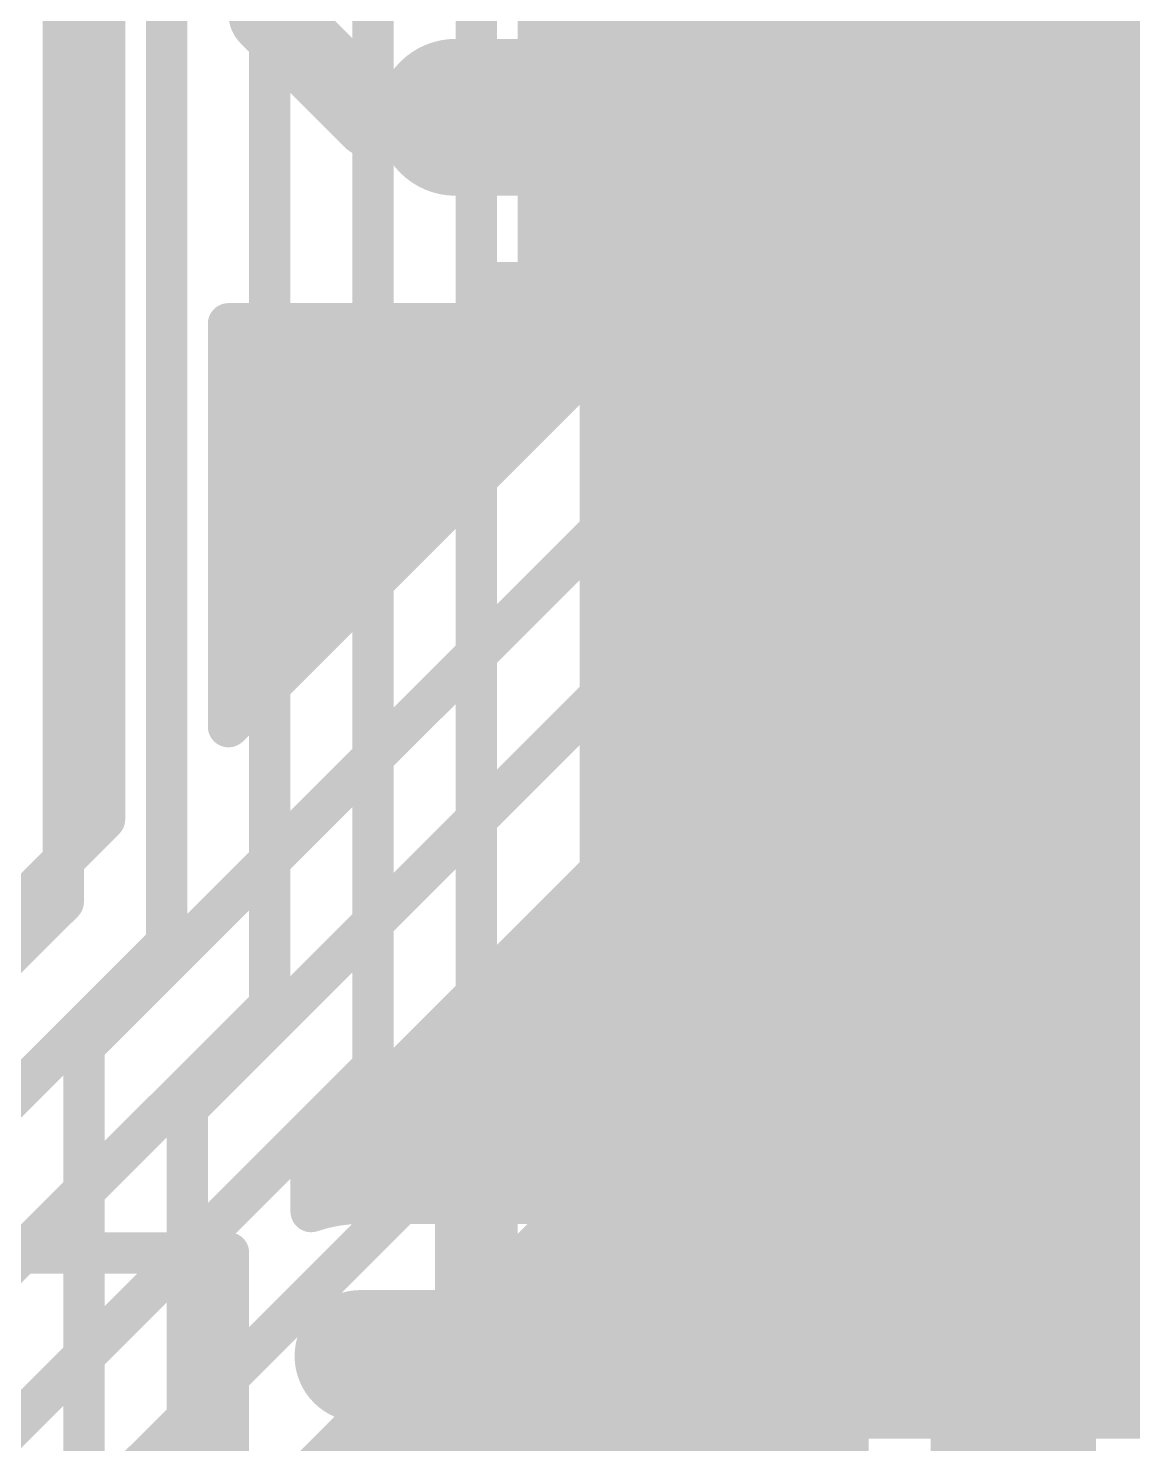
# Model space of a CAD drawing. Header units: millimetres. Extents: x 1.9 to 5.81, y 3 to 5.61.
# Drawn here: x 5.0115 to 5.2789, y 4.2088 to 4.5516 of the extents above; entities that cross this region are included whole.
import ezdxf

# ---------------------------------------------------------------- set-up
doc = ezdxf.new("R2010")
doc.units = ezdxf.units.MM
doc.header["$MEASUREMENT"] = 0
for name, color, linetype in [('BottomLayer', 5, 'Continuous'), ('BottomOverlay', 54, 'Continuous'), ('BottomPaste', 16, 'Continuous'), ('BottomSolder', 6, 'Continuous'), ('TopLayer', 1, 'Continuous'), ('TopOverlay', 2, 'Continuous'), ('TopPaste', 8, 'Continuous'), ('TopSolder', 216, 'Continuous')]:
    doc.layers.add(name, color=color, linetype=linetype)

msp = doc.modelspace()

# ---------------------------------------------------------------- linework, layer by layer
at = {"layer": 'BottomLayer'}
for points, const_width in [([(5.27, 4.215), (5.27, 4.975)], 0.01), ([(5.28, 4.215), (5.28, 4.975)], 0.01), ([(5.23, 4.47), (5.23, 4.835)], 0.01), ([(5.26, 4.47), (5.26, 4.835)], 0.01), ([(5.26, 4.215), (5.26, 4.835)], 0.01), ([(5.03, 4.36), (5.03, 4.73)], 0.01), ([(5.07, 4.555), (5.07, 4.72)], 0.02), ([(5.205, 4.485), (5.205, 4.615)], 0.01), ([(5.14, 4.53), (5.14, 4.565)], 0.02), ([(5.07, 4.555), (5.095, 4.53)], 0.02), ([(5.26, 4.55), (5.36036, 4.55)], 0.01), ([(5.115, 4.53), (5.165, 4.53)], 0.03), ([(5.26, 4.54), (5.35627, 4.54)], 0.01), ([(5.095, 4.53), (5.14, 4.53)], 0.02), ([(5.14, 4.495), (5.14, 4.53)], 0.02), ([(5.26, 4.53), (5.355, 4.53)], 0.01), ([(5.26, 4.52), (5.35627, 4.52)], 0.01), ([(5.26, 4.51), (5.36036, 4.51)], 0.01), ([(5.26, 4.5), (5.36854, 4.5)], 0.01), ([(5.06, 4.38243), (5.16766, 4.49009)], 0.01), ([(5.12, 4.49), (5.16757, 4.49)], 0.01), ([(5.12, 4.49), (5.165, 4.49)], 0.01), ([(5.12, 4.48), (5.12, 4.49)], 0.01), ([(5.12, 4.48), (5.12, 4.49)], 0.01), ([(5.13, 4.45243), (5.13, 4.49)], 0.01), ([(5.14, 4.46243), (5.14, 4.49)], 0.01), ([(5.15, 4.47243), (5.15, 4.49)], 0.01), ([(5.16, 4.48243), (5.16, 4.49)], 0.01), ([(5.26, 4.49), (5.395, 4.49)], 0.01), ([(5.025, 4.305), (5.205, 4.485)], 0.01), ([(5.06, 4.48), (5.12, 4.48)], 0.01), ([(5.06, 4.48), (5.12, 4.48)], 0.01), ([(5.06, 4.38243), (5.06, 4.48)], 0.01), ([(5.06, 4.38243), (5.06, 4.48)], 0.01), ([(5.07, 4.39243), (5.07, 4.48)], 0.01), ([(5.08, 4.40243), (5.08, 4.48)], 0.01), ([(5.09, 4.41243), (5.09, 4.48)], 0.01), ([(5.1, 4.42243), (5.1, 4.48)], 0.01), ([(5.11, 4.43243), (5.11, 4.48)], 0.01), ([(5.12, 4.48), (5.15757, 4.48)], 0.01), ([(5.12, 4.44243), (5.12, 4.48)], 0.01), ([(5.26, 4.48), (5.63815, 4.48)], 0.01), ([(5.05, 4.29), (5.23, 4.47)], 0.01), ([(5.06, 4.47), (5.14757, 4.47)], 0.01), ([(5.26, 4.47), (5.64234, 4.47)], 0.01), ([(5.06, 4.46), (5.13757, 4.46)], 0.01), ([(5.25828, 4.46), (5.64877, 4.46)], 0.01), ([(5.06, 4.45), (5.12757, 4.45)], 0.01), ([(5.08, 4.27757), (5.2512, 4.44877)], 0.01), ([(5.25, 4.215), (5.25, 4.44757)], 0.01), ([(5.25236, 4.45), (5.65847, 4.45)], 0.01), ([(5.06, 4.44), (5.11757, 4.44)], 0.01), ([(5.24, 4.215), (5.24, 4.43757)], 0.01), ([(5.24243, 4.44), (5.675, 4.44)], 0.01), ([(5.06, 4.43), (5.10757, 4.43)], 0.01), ([(5.23, 4.215), (5.23, 4.42757)], 0.01), ([(5.23243, 4.43), (5.77, 4.43)], 0.01), ([(5.06, 4.42), (5.09757, 4.42)], 0.01), ([(5.22, 4.215), (5.22, 4.41757)], 0.01), ([(5.22243, 4.42), (5.77, 4.42)], 0.01), ([(5.06, 4.41), (5.08757, 4.41)], 0.01), ([(5.21243, 4.41), (5.77, 4.41)], 0.01), ([(5.21, 4.215), (5.21, 4.40757)], 0.01), ([(5.06, 4.4), (5.07757, 4.4)], 0.01), ([(5.20243, 4.4), (5.77, 4.4)], 0.01), ([(5.2, 4.215), (5.2, 4.39757)], 0.01), ([(5.06, 4.39), (5.06757, 4.39)], 0.01), ([(5.19243, 4.39), (5.77, 4.39)], 0.01), ([(5.19, 4.215), (5.19, 4.38757)], 0.01), ([(5.18243, 4.38), (5.77, 4.38)], 0.01), ([(5.18, 4.24857), (5.18, 4.37757)], 0.01), ([(5.17243, 4.37), (5.77, 4.37)], 0.01), ([(5.17, 4.25975), (5.17, 4.36757)], 0.01), ([(5, 4.33), (5.03, 4.36)], 0.01), ([(5.16243, 4.36), (5.675, 4.36)], 0.01), ([(5.16, 4.265), (5.16, 4.35757)], 0.01), ([(5.15243, 4.35), (5.65847, 4.35)], 0.01), ([(5.15, 4.26695), (5.15, 4.34757)], 0.01), ([(5.14243, 4.34), (5.64877, 4.34)], 0.01), ([(5.14, 4.267), (5.14, 4.33757)], 0.01), ([(5.13243, 4.33), (5.49197, 4.33)], 0.01), ([(5.13, 4.267), (5.13, 4.32757)], 0.01), ([(5.12, 4.267), (5.12, 4.31757)], 0.01), ([(5.12243, 4.32), (5.4805, 4.32)], 0.01), ([(5.11, 4.267), (5.11, 4.30757)], 0.01), ([(5.11243, 4.31), (5.4705, 4.31)], 0.01), ([(5.025, 4.175), (5.025, 4.305)], 0.01), ([(5.1, 4.267), (5.1, 4.29757)], 0.01), ([(5.10243, 4.3), (5.4605, 4.3)], 0.01), ([(5.05, 4.16), (5.05, 4.29)], 0.01), ([(5.09243, 4.29), (5.4505, 4.29)], 0.01), ([(5.09, 4.26695), (5.09, 4.28757)], 0.01), ([(5.08243, 4.28), (5.4405, 4.28)], 0.01), ([(5.08, 4.265), (5.08, 4.27757)], 0.01), ([(5.08, 4.265), (5.08, 4.27757)], 0.01), ([(5.08, 4.27), (5.4305, 4.27)], 0.01), ([(5.092, 4.267), (5.148, 4.267)], 0.01), ([(5.12, 4.23), (5.12, 4.262)], 0.02), ([(5.16966, 4.26), (5.4205, 4.26)], 0.01), ([(5.17913, 4.25), (5.4105, 4.25)], 0.01), ([(5.18362, 4.24), (5.4005, 4.24)], 0.01), ([(5.148, 4.23), (5.092, 4.23)], 0.024), ([(5.12, 4.23), (5.18, 4.23)], 0.02), ([(5.185, 4.23), (5.3905, 4.23)], 0.01), ([(5.18362, 4.22), (5.3805, 4.22)], 0.01), ([(5.18182, 4.215), (5.3755, 4.215)], 0.01)]:
    msp.add_lwpolyline(points, dxfattribs=dict(at, const_width=const_width))
for points, const_width in [([(5.065, 4.555, 1), (5.075, 4.555, 1)], 0.01), ([(5.065, 4.555, 1), (5.075, 4.555, 1)], 0.01), ([(5.2575, 4.55, 1), (5.2625, 4.55, 1)], 0.005), ([(5.1075, 4.53, 1), (5.1225, 4.53, 1)], 0.015), ([(5.1575, 4.53, 1), (5.1725, 4.53, 1)], 0.015), ([(5.2575, 4.54, 1), (5.2625, 4.54, 1)], 0.005), ([(5.09, 4.53, 1), (5.1, 4.53, 1)], 0.01), ([(5.09, 4.53, 1), (5.1, 4.53, 1)], 0.01), ([(5.135, 4.53, 1), (5.145, 4.53, 1)], 0.01), ([(5.135, 4.53, 1), (5.145, 4.53, 1)], 0.01), ([(5.135, 4.53, 1), (5.145, 4.53, 1)], 0.01), ([(5.2575, 4.53, 1), (5.2625, 4.53, 1)], 0.005), ([(5.2575, 4.52, 1), (5.2625, 4.52, 1)], 0.005), ([(5.2575, 4.51, 1), (5.2625, 4.51, 1)], 0.005), ([(5.135, 4.495, 1), (5.145, 4.495, 1)], 0.01), ([(5.2575, 4.5, 1), (5.2625, 4.5, 1)], 0.005), ([(5.1175, 4.49, 1), (5.1225, 4.49, 1)], 0.005), ([(5.1175, 4.49, 1), (5.1225, 4.49, 1)], 0.005), ([(5.1175, 4.49, 1), (5.1225, 4.49, 1)], 0.005), ([(5.1175, 4.49, 1), (5.1225, 4.49, 1)], 0.005), ([(5.1275, 4.49, 1), (5.1325, 4.49, 1)], 0.005), ([(5.1375, 4.49, 1), (5.1425, 4.49, 1)], 0.005), ([(5.1475, 4.49, 1), (5.1525, 4.49, 1)], 0.005), ([(5.1575, 4.49, 1), (5.1625, 4.49, 1)], 0.005), ([(5.1625, 4.49, 1), (5.1675, 4.49, 1)], 0.005), ([(5.16507, 4.49, 1), (5.17007, 4.49, 1)], 0.005), ([(5.16516, 4.49009, 1), (5.17016, 4.49009, 1)], 0.005), ([(5.2575, 4.49, 1), (5.2625, 4.49, 1)], 0.005), ([(5.1575, 4.48243, 1), (5.1625, 4.48243, 1)], 0.005), ([(5.2025, 4.485, 1), (5.2075, 4.485, 1)], 0.005), ([(5.2025, 4.485, 1), (5.2075, 4.485, 1)], 0.005), ([(5.0575, 4.48, 1), (5.0625, 4.48, 1)], 0.005), ([(5.0575, 4.48, 1), (5.0625, 4.48, 1)], 0.005), ([(5.0575, 4.48, 1), (5.0625, 4.48, 1)], 0.005), ([(5.0575, 4.48, 1), (5.0625, 4.48, 1)], 0.005), ([(5.0675, 4.48, 1), (5.0725, 4.48, 1)], 0.005), ([(5.0775, 4.48, 1), (5.0825, 4.48, 1)], 0.005), ([(5.0875, 4.48, 1), (5.0925, 4.48, 1)], 0.005), ([(5.0975, 4.48, 1), (5.1025, 4.48, 1)], 0.005), ([(5.1075, 4.48, 1), (5.1125, 4.48, 1)], 0.005), ([(5.1175, 4.48, 1), (5.1225, 4.48, 1)], 0.005), ([(5.1175, 4.48, 1), (5.1225, 4.48, 1)], 0.005), ([(5.1175, 4.48, 1), (5.1225, 4.48, 1)], 0.005), ([(5.1175, 4.48, 1), (5.1225, 4.48, 1)], 0.005), ([(5.1175, 4.48, 1), (5.1225, 4.48, 1)], 0.005), ([(5.1175, 4.48, 1), (5.1225, 4.48, 1)], 0.005), ([(5.15507, 4.48, 1), (5.16007, 4.48, 1)], 0.005), ([(5.2575, 4.48, 1), (5.2625, 4.48, 1)], 0.005), ([(5.1475, 4.47243, 1), (5.1525, 4.47243, 1)], 0.005), ([(5.0575, 4.47, 1), (5.0625, 4.47, 1)], 0.005), ([(5.14507, 4.47, 1), (5.15007, 4.47, 1)], 0.005), ([(5.2275, 4.47, 1), (5.2325, 4.47, 1)], 0.005), ([(5.2275, 4.47, 1), (5.2325, 4.47, 1)], 0.005), ([(5.2575, 4.47, 1), (5.2625, 4.47, 1)], 0.005), ([(5.2575, 4.47, 1), (5.2625, 4.47, 1)], 0.005), ([(5.2575, 4.47, 1), (5.2625, 4.47, 1)], 0.005), ([(5.2575, 4.47, 1), (5.2625, 4.47, 1)], 0.005), ([(5.1375, 4.46243, 1), (5.1425, 4.46243, 1)], 0.005), ([(5.0575, 4.46, 1), (5.0625, 4.46, 1)], 0.005), ([(5.13507, 4.46, 1), (5.14007, 4.46, 1)], 0.005), ([(5.25578, 4.46, 1), (5.26078, 4.46, 1)], 0.005), ([(5.1275, 4.45243, 1), (5.1325, 4.45243, 1)], 0.005), ([(5.0575, 4.45, 1), (5.0625, 4.45, 1)], 0.005), ([(5.12507, 4.45, 1), (5.13007, 4.45, 1)], 0.005), ([(5.2475, 4.44757, 1), (5.2525, 4.44757, 1)], 0.005), ([(5.2487, 4.44877, 1), (5.2537, 4.44877, 1)], 0.005), ([(5.2487, 4.44877, 1), (5.2537, 4.44877, 1)], 0.005), ([(5.24871, 4.44879, 1), (5.25371, 4.44879, 1)], 0.005), ([(5.24986, 4.45, 1), (5.25486, 4.45, 1)], 0.005), ([(5.1175, 4.44243, 1), (5.1225, 4.44243, 1)], 0.005), ([(5.0575, 4.44, 1), (5.0625, 4.44, 1)], 0.005), ([(5.11507, 4.44, 1), (5.12007, 4.44, 1)], 0.005), ([(5.2375, 4.43757, 1), (5.2425, 4.43757, 1)], 0.005), ([(5.23993, 4.44, 1), (5.24493, 4.44, 1)], 0.005), ([(5.1075, 4.43243, 1), (5.1125, 4.43243, 1)], 0.005), ([(5.0575, 4.43, 1), (5.0625, 4.43, 1)], 0.005), ([(5.10507, 4.43, 1), (5.11007, 4.43, 1)], 0.005), ([(5.2275, 4.42757, 1), (5.2325, 4.42757, 1)], 0.005), ([(5.22993, 4.43, 1), (5.23493, 4.43, 1)], 0.005), ([(5.0975, 4.42243, 1), (5.1025, 4.42243, 1)], 0.005), ([(5.0575, 4.42, 1), (5.0625, 4.42, 1)], 0.005), ([(5.09507, 4.42, 1), (5.10007, 4.42, 1)], 0.005), ([(5.2175, 4.41757, 1), (5.2225, 4.41757, 1)], 0.005), ([(5.21993, 4.42, 1), (5.22493, 4.42, 1)], 0.005), ([(5.0575, 4.41, 1), (5.0625, 4.41, 1)], 0.005), ([(5.08507, 4.41, 1), (5.09007, 4.41, 1)], 0.005), ([(5.0875, 4.41243, 1), (5.0925, 4.41243, 1)], 0.005), ([(5.20993, 4.41, 1), (5.21493, 4.41, 1)], 0.005), ([(5.2075, 4.40757, 1), (5.2125, 4.40757, 1)], 0.005), ([(5.0575, 4.4, 1), (5.0625, 4.4, 1)], 0.005), ([(5.07507, 4.4, 1), (5.08007, 4.4, 1)], 0.005), ([(5.0775, 4.40243, 1), (5.0825, 4.40243, 1)], 0.005), ([(5.19993, 4.4, 1), (5.20493, 4.4, 1)], 0.005), ([(5.1975, 4.39757, 1), (5.2025, 4.39757, 1)], 0.005), ([(5.0575, 4.39, 1), (5.0625, 4.39, 1)], 0.005), ([(5.06507, 4.39, 1), (5.07007, 4.39, 1)], 0.005), ([(5.0675, 4.39243, 1), (5.0725, 4.39243, 1)], 0.005), ([(5.18993, 4.39, 1), (5.19493, 4.39, 1)], 0.005), ([(5.1875, 4.38757, 1), (5.1925, 4.38757, 1)], 0.005), ([(5.0575, 4.38243, 1), (5.0625, 4.38243, 1)], 0.005), ([(5.0575, 4.38243, 1), (5.0625, 4.38243, 1)], 0.005), ([(5.0575, 4.38243, 1), (5.0625, 4.38243, 1)], 0.005), ([(5.17993, 4.38, 1), (5.18493, 4.38, 1)], 0.005), ([(5.1775, 4.37757, 1), (5.1825, 4.37757, 1)], 0.005), ([(5.16993, 4.37, 1), (5.17493, 4.37, 1)], 0.005), ([(5.1675, 4.36757, 1), (5.1725, 4.36757, 1)], 0.005), ([(5.0275, 4.36, 1), (5.0325, 4.36, 1)], 0.005), ([(5.0275, 4.36, 1), (5.0325, 4.36, 1)], 0.005), ([(5.15993, 4.36, 1), (5.16493, 4.36, 1)], 0.005), ([(5.1575, 4.35757, 1), (5.1625, 4.35757, 1)], 0.005), ([(5.14993, 4.35, 1), (5.15493, 4.35, 1)], 0.005), ([(5.1475, 4.34757, 1), (5.1525, 4.34757, 1)], 0.005), ([(5.13993, 4.34, 1), (5.14493, 4.34, 1)], 0.005), ([(5.1375, 4.33757, 1), (5.1425, 4.33757, 1)], 0.005), ([(5.12993, 4.33, 1), (5.13493, 4.33, 1)], 0.005), ([(5.1275, 4.32757, 1), (5.1325, 4.32757, 1)], 0.005), ([(5.1175, 4.31757, 1), (5.1225, 4.31757, 1)], 0.005), ([(5.11993, 4.32, 1), (5.12493, 4.32, 1)], 0.005), ([(5.1075, 4.30757, 1), (5.1125, 4.30757, 1)], 0.005), ([(5.10993, 4.31, 1), (5.11493, 4.31, 1)], 0.005), ([(5.0225, 4.305, 1), (5.0275, 4.305, 1)], 0.005), ([(5.0225, 4.305, 1), (5.0275, 4.305, 1)], 0.005), ([(5.0975, 4.29757, 1), (5.1025, 4.29757, 1)], 0.005), ([(5.09993, 4.3, 1), (5.10493, 4.3, 1)], 0.005), ([(5.0475, 4.29, 1), (5.0525, 4.29, 1)], 0.005), ([(5.0475, 4.29, 1), (5.0525, 4.29, 1)], 0.005), ([(5.08993, 4.29, 1), (5.09493, 4.29, 1)], 0.005), ([(5.0875, 4.28757, 1), (5.0925, 4.28757, 1)], 0.005), ([(5.07993, 4.28, 1), (5.08493, 4.28, 1)], 0.005), ([(5.0775, 4.27757, 1), (5.0825, 4.27757, 1)], 0.005), ([(5.0775, 4.27757, 1), (5.0825, 4.27757, 1)], 0.005), ([(5.0775, 4.27757, 1), (5.0825, 4.27757, 1)], 0.005), ([(5.0775, 4.27, 1), (5.0825, 4.27, 1)], 0.005), ([(5.0875, 4.26695, 1), (5.0925, 4.26695, 1)], 0.005), ([(5.0895, 4.267, 1), (5.0945, 4.267, 1)], 0.005), ([(5.0895, 4.267, 1), (5.0945, 4.267, 1)], 0.005), ([(5.0975, 4.267, 1), (5.1025, 4.267, 1)], 0.005), ([(5.1075, 4.267, 1), (5.1125, 4.267, 1)], 0.005), ([(5.115, 4.262, 1), (5.125, 4.262, 1)], 0.01), ([(5.1175, 4.267, 1), (5.1225, 4.267, 1)], 0.005), ([(5.1275, 4.267, 1), (5.1325, 4.267, 1)], 0.005), ([(5.1375, 4.267, 1), (5.1425, 4.267, 1)], 0.005), ([(5.1455, 4.267, 1), (5.1505, 4.267, 1)], 0.005), ([(5.1455, 4.267, 1), (5.1505, 4.267, 1)], 0.005), ([(5.1475, 4.26695, 1), (5.1525, 4.26695, 1)], 0.005), ([(5.0775, 4.265, 1), (5.0825, 4.265, 1)], 0.005), ([(5.0775, 4.265, 1), (5.0825, 4.265, 1)], 0.005), ([(5.0775, 4.265, 1), (5.0825, 4.265, 1)], 0.005), ([(5.1575, 4.265, 1), (5.1625, 4.265, 1)], 0.005), ([(5.16716, 4.26, 1), (5.17216, 4.26, 1)], 0.005), ([(5.1675, 4.25975, 1), (5.1725, 4.25975, 1)], 0.005), ([(5.17663, 4.25, 1), (5.18163, 4.25, 1)], 0.005), ([(5.1775, 4.24857, 1), (5.1825, 4.24857, 1)], 0.005), ([(5.18112, 4.24, 1), (5.18612, 4.24, 1)], 0.005), ([(5.086, 4.23, 1), (5.098, 4.23, 1)], 0.012), ([(5.142, 4.23, 1), (5.154, 4.23, 1)], 0.012), ([(5.115, 4.23, 1), (5.125, 4.23, 1)], 0.01), ([(5.115, 4.23, 1), (5.125, 4.23, 1)], 0.01), ([(5.175, 4.23, 1), (5.185, 4.23, 1)], 0.01), ([(5.1825, 4.23, 1), (5.1875, 4.23, 1)], 0.005), ([(5.1825, 4.23, 1), (5.1875, 4.23, 1)], 0.005), ([(5.1825, 4.23, 1), (5.1875, 4.23, 1)], 0.005), ([(5.18112, 4.22, 1), (5.18612, 4.22, 1)], 0.005), ([(5.17932, 4.215, 1), (5.18432, 4.215, 1)], 0.005), ([(5.17932, 4.215, 1), (5.18432, 4.215, 1)], 0.005), ([(5.1875, 4.215, 1), (5.1925, 4.215, 1)], 0.005), ([(5.1975, 4.215, 1), (5.2025, 4.215, 1)], 0.005), ([(5.2075, 4.215, 1), (5.2125, 4.215, 1)], 0.005), ([(5.2175, 4.215, 1), (5.2225, 4.215, 1)], 0.005), ([(5.2275, 4.215, 1), (5.2325, 4.215, 1)], 0.005), ([(5.2375, 4.215, 1), (5.2425, 4.215, 1)], 0.005), ([(5.2475, 4.215, 1), (5.2525, 4.215, 1)], 0.005), ([(5.2575, 4.215, 1), (5.2625, 4.215, 1)], 0.005), ([(5.2675, 4.215, 1), (5.2725, 4.215, 1)], 0.005), ([(5.2775, 4.215, 1), (5.2825, 4.215, 1)], 0.005)]:
    msp.add_lwpolyline(points, format="xyb", close=True, dxfattribs=dict(at, const_width=const_width))
at = {"layer": 'BottomLayer', "const_width": 0.01}
for points in [[(5.26, 4.47, -0.19906), (5.2512, 4.44877)], [(5.26, 4.47, -0.198912), (5.25121, 4.44879)], [(5.08, 4.265, -0.082763), (5.092, 4.267)], [(5.148, 4.267, -0.414214), (5.185, 4.23)], [(5.185, 4.23, -0.104736), (5.18182, 4.215)]]:
    msp.add_lwpolyline(points, format="xyb", dxfattribs=at)
at = {"layer": 'BottomOverlay', "const_width": 0.01}
for points in [[(5.215, 4.48), (5.215, 4.68)], [(5.215, 4.48), (5.345, 4.48)], [(4.96, 4.255), (5.06, 4.255)], [(5.06, 4.055), (5.06, 4.255)]]:
    msp.add_lwpolyline(points, dxfattribs=at)
at = {"layer": 'BottomOverlay', "const_width": 0.005}
for points in [[(5.2125, 4.48, 1), (5.2175, 4.48, 1)], [(5.2125, 4.48, 1), (5.2175, 4.48, 1)], [(5.0575, 4.255, 1), (5.0625, 4.255, 1)], [(5.0575, 4.255, 1), (5.0625, 4.255, 1)]]:
    msp.add_lwpolyline(points, format="xyb", close=True, dxfattribs=at)
at = {"layer": 'BottomPaste'}
for points, const_width in [([(5.115, 4.53), (5.165, 4.53)], 0.03), ([(5.115, 4.53), (5.165, 4.53)], 0.03), ([(5.148, 4.23), (5.092, 4.23)], 0.024), ([(5.148, 4.23), (5.092, 4.23)], 0.024)]:
    msp.add_lwpolyline(points, dxfattribs=dict(at, const_width=const_width))
for points, const_width in [([(5.1075, 4.53, 1), (5.1225, 4.53, 1)], 0.015), ([(5.1075, 4.53, 1), (5.1225, 4.53, 1)], 0.015), ([(5.1575, 4.53, 1), (5.1725, 4.53, 1)], 0.015), ([(5.1575, 4.53, 1), (5.1725, 4.53, 1)], 0.015), ([(5.086, 4.23, 1), (5.098, 4.23, 1)], 0.012), ([(5.086, 4.23, 1), (5.098, 4.23, 1)], 0.012), ([(5.142, 4.23, 1), (5.154, 4.23, 1)], 0.012), ([(5.142, 4.23, 1), (5.154, 4.23, 1)], 0.012)]:
    msp.add_lwpolyline(points, format="xyb", close=True, dxfattribs=dict(at, const_width=const_width))
at = {"layer": 'BottomSolder'}
for points, const_width in [([(5.115, 4.53), (5.165, 4.53)], 0.038), ([(5.115, 4.53), (5.165, 4.53)], 0.038), ([(5.148, 4.23), (5.092, 4.23)], 0.032), ([(5.148, 4.23), (5.092, 4.23)], 0.032)]:
    msp.add_lwpolyline(points, dxfattribs=dict(at, const_width=const_width))
for points, const_width in [([(5.1055, 4.53, 1), (5.1245, 4.53, 1)], 0.019), ([(5.1055, 4.53, 1), (5.1245, 4.53, 1)], 0.019), ([(5.1555, 4.53, 1), (5.1745, 4.53, 1)], 0.019), ([(5.1555, 4.53, 1), (5.1745, 4.53, 1)], 0.019), ([(5.084, 4.23, 1), (5.1, 4.23, 1)], 0.016), ([(5.084, 4.23, 1), (5.1, 4.23, 1)], 0.016), ([(5.14, 4.23, 1), (5.156, 4.23, 1)], 0.016), ([(5.14, 4.23, 1), (5.156, 4.23, 1)], 0.016)]:
    msp.add_lwpolyline(points, format="xyb", close=True, dxfattribs=dict(at, const_width=const_width))
at = {"layer": 'TopLayer'}
for points, const_width in [([(5.02, 4.34), (5.02, 5.005)], 0.01), ([(5.045, 4.33), (5.045, 4.99)], 0.01), ([(5.07, 4.315), (5.07, 4.975)], 0.01), ([(5.095, 4.3), (5.095, 4.96)], 0.01), ([(5.12, 4.285), (5.12, 4.945)], 0.01), ([(5.15, 4.285), (5.15, 4.78938)], 0.01), ([(5.15, 4.001), (5.15, 4.78938)], 0.01), ([(5.16, 4.001), (5.16, 4.77646)], 0.01), ([(5.17, 4.001), (5.17, 4.76969)], 0.01), ([(5.18, 4.00384), (5.18, 4.76613)], 0.01), ([(5.19, 4.01384), (5.19, 4.765)], 0.01), ([(5.2, 4.02384), (5.2, 4.76613)], 0.01), ([(5.21, 4.415), (5.21, 4.585)], 0.01), ([(5.22, 4.415), (5.22, 4.585)], 0.01), ([(5.23, 4.415), (5.23, 4.585)], 0.01), ([(5.24, 4.415), (5.24, 4.585)], 0.01), ([(5.25, 4.415), (5.25, 4.585)], 0.01), ([(5.26, 4.415), (5.26, 4.58116)], 0.01), ([(5.264, 4.415), (5.264, 4.57716)], 0.01), ([(5.15, 4.55), (5.264, 4.55)], 0.01), ([(5.15, 4.54), (5.264, 4.54)], 0.01), ([(5.15, 4.53), (5.264, 4.53)], 0.01), ([(5.15, 4.52), (5.264, 4.52)], 0.01), ([(5.15, 4.51), (5.264, 4.51)], 0.01), ([(5.15, 4.5), (5.264, 4.5)], 0.01), ([(5.15, 4.49), (5.264, 4.49)], 0.01), ([(5.15, 4.48), (5.264, 4.48)], 0.01), ([(5.15, 4.47), (5.264, 4.47)], 0.01), ([(5.15, 4.46), (5.264, 4.46)], 0.01), ([(5.15, 4.45), (5.264, 4.45)], 0.01), ([(5.15, 4.44), (5.264, 4.44)], 0.01), ([(5.15, 4.43), (5.264, 4.43)], 0.01), ([(5.15, 4.42), (5.264, 4.42)], 0.01), ([(5.205, 4.415), (5.264, 4.415)], 0.01), ([(5.205, 4.35), (5.205, 4.415)], 0.01), ([(5.15, 4.41), (5.205, 4.41)], 0.01), ([(5.15, 4.4), (5.205, 4.4)], 0.01), ([(5.15, 4.39), (5.205, 4.39)], 0.01), ([(5.15, 4.38), (5.205, 4.38)], 0.01), ([(5.15, 4.37), (5.205, 4.37)], 0.01), ([(5.25, 4.05), (5.25, 4.35)], 0.04), ([(5.15, 4.36), (5.205, 4.36)], 0.01), ([(5.15, 4.35), (5.205, 4.35)], 0.01), ([(5.205, 4.285), (5.205, 4.35)], 0.01), ([(5.205, 4.285), (5.205, 4.35)], 0.01), ([(4.875, 4.195), (5.02, 4.34)], 0.01), ([(5.15, 4.34), (5.205, 4.34)], 0.01), ([(4.885, 4.17), (5.045, 4.33)], 0.01), ([(5.15, 4.33), (5.205, 4.33)], 0.01), ([(5.15, 4.32), (5.205, 4.32)], 0.01), ([(4.9, 4.145), (5.07, 4.315)], 0.01), ([(5.15, 4.31), (5.205, 4.31)], 0.01), ([(4.915, 4.12), (5.095, 4.3)], 0.01), ([(5.15, 4.3), (5.205, 4.3)], 0.01), ([(5.15, 4.29), (5.205, 4.29)], 0.01), ([(4.93, 4.095), (5.12, 4.285)], 0.01), ([(5.205, 4.115), (5.205, 4.285)], 0.01), ([(5.14958, 4.28), (5.205, 4.28)], 0.01), ([(5.14598, 4.27), (5.205, 4.27)], 0.01), ([(4.95123, 4.0738), (5.1412, 4.26377)], 0.01), ([(5.14, 4.001), (5.14, 4.26257)], 0.01), ([(5.13743, 4.26), (5.205, 4.26)], 0.01), ([(5.13, 4.001), (5.13, 4.25257)], 0.01), ([(5.12743, 4.25), (5.205, 4.25)], 0.01), ([(5.12, 4.001), (5.12, 4.24257)], 0.01), ([(5.11743, 4.24), (5.205, 4.24)], 0.01), ([(5.11, 4.001), (5.11, 4.23257)], 0.01), ([(5.10743, 4.23), (5.205, 4.23)], 0.01), ([(5.1, 3.99926), (5.1, 4.22257)], 0.01), ([(5.09743, 4.22), (5.205, 4.22)], 0.01), ([(5.09, 4.07291), (5.09, 4.21257)], 0.01), ([(5.08743, 4.21), (5.205, 4.21)], 0.01)]:
    msp.add_lwpolyline(points, dxfattribs=dict(at, const_width=const_width))
for points, const_width in [([(5.1475, 4.55, 1), (5.1525, 4.55, 1)], 0.005), ([(5.2615, 4.55, 1), (5.2665, 4.55, 1)], 0.005), ([(5.1475, 4.54, 1), (5.1525, 4.54, 1)], 0.005), ([(5.2615, 4.54, 1), (5.2665, 4.54, 1)], 0.005), ([(5.1475, 4.53, 1), (5.1525, 4.53, 1)], 0.005), ([(5.2615, 4.53, 1), (5.2665, 4.53, 1)], 0.005), ([(5.1475, 4.52, 1), (5.1525, 4.52, 1)], 0.005), ([(5.2615, 4.52, 1), (5.2665, 4.52, 1)], 0.005), ([(5.1475, 4.51, 1), (5.1525, 4.51, 1)], 0.005), ([(5.2615, 4.51, 1), (5.2665, 4.51, 1)], 0.005), ([(5.1475, 4.5, 1), (5.1525, 4.5, 1)], 0.005), ([(5.2615, 4.5, 1), (5.2665, 4.5, 1)], 0.005), ([(5.1475, 4.49, 1), (5.1525, 4.49, 1)], 0.005), ([(5.2615, 4.49, 1), (5.2665, 4.49, 1)], 0.005), ([(5.1475, 4.48, 1), (5.1525, 4.48, 1)], 0.005), ([(5.2615, 4.48, 1), (5.2665, 4.48, 1)], 0.005), ([(5.1475, 4.47, 1), (5.1525, 4.47, 1)], 0.005), ([(5.2615, 4.47, 1), (5.2665, 4.47, 1)], 0.005), ([(5.1475, 4.46, 1), (5.1525, 4.46, 1)], 0.005), ([(5.2615, 4.46, 1), (5.2665, 4.46, 1)], 0.005), ([(5.1475, 4.45, 1), (5.1525, 4.45, 1)], 0.005), ([(5.2615, 4.45, 1), (5.2665, 4.45, 1)], 0.005), ([(5.1475, 4.44, 1), (5.1525, 4.44, 1)], 0.005), ([(5.2615, 4.44, 1), (5.2665, 4.44, 1)], 0.005), ([(5.1475, 4.43, 1), (5.1525, 4.43, 1)], 0.005), ([(5.2615, 4.43, 1), (5.2665, 4.43, 1)], 0.005), ([(5.1475, 4.42, 1), (5.1525, 4.42, 1)], 0.005), ([(5.2615, 4.42, 1), (5.2665, 4.42, 1)], 0.005), ([(5.2025, 4.415, 1), (5.2075, 4.415, 1)], 0.005), ([(5.2025, 4.415, 1), (5.2075, 4.415, 1)], 0.005), ([(5.2075, 4.415, 1), (5.2125, 4.415, 1)], 0.005), ([(5.2175, 4.415, 1), (5.2225, 4.415, 1)], 0.005), ([(5.2275, 4.415, 1), (5.2325, 4.415, 1)], 0.005), ([(5.2375, 4.415, 1), (5.2425, 4.415, 1)], 0.005), ([(5.2475, 4.415, 1), (5.2525, 4.415, 1)], 0.005), ([(5.2575, 4.415, 1), (5.2625, 4.415, 1)], 0.005), ([(5.2615, 4.415, 1), (5.2665, 4.415, 1)], 0.005), ([(5.2615, 4.415, 1), (5.2665, 4.415, 1)], 0.005), ([(5.1475, 4.41, 1), (5.1525, 4.41, 1)], 0.005), ([(5.2025, 4.41, 1), (5.2075, 4.41, 1)], 0.005), ([(5.1475, 4.4, 1), (5.1525, 4.4, 1)], 0.005), ([(5.2025, 4.4, 1), (5.2075, 4.4, 1)], 0.005), ([(5.1475, 4.39, 1), (5.1525, 4.39, 1)], 0.005), ([(5.2025, 4.39, 1), (5.2075, 4.39, 1)], 0.005), ([(5.1475, 4.38, 1), (5.1525, 4.38, 1)], 0.005), ([(5.2025, 4.38, 1), (5.2075, 4.38, 1)], 0.005), ([(5.1475, 4.37, 1), (5.1525, 4.37, 1)], 0.005), ([(5.2025, 4.37, 1), (5.2075, 4.37, 1)], 0.005), ([(5.24, 4.35, 1), (5.26, 4.35, 1)], 0.02), ([(5.1475, 4.36, 1), (5.1525, 4.36, 1)], 0.005), ([(5.2025, 4.36, 1), (5.2075, 4.36, 1)], 0.005), ([(5.1475, 4.35, 1), (5.1525, 4.35, 1)], 0.005), ([(5.2025, 4.35, 1), (5.2075, 4.35, 1)], 0.005), ([(5.2025, 4.35, 1), (5.2075, 4.35, 1)], 0.005), ([(5.2025, 4.35, 1), (5.2075, 4.35, 1)], 0.005), ([(5.2025, 4.35, 1), (5.2075, 4.35, 1)], 0.005), ([(5.0175, 4.34, 1), (5.0225, 4.34, 1)], 0.005), ([(5.0175, 4.34, 1), (5.0225, 4.34, 1)], 0.005), ([(5.1475, 4.34, 1), (5.1525, 4.34, 1)], 0.005), ([(5.2025, 4.34, 1), (5.2075, 4.34, 1)], 0.005), ([(5.0425, 4.33, 1), (5.0475, 4.33, 1)], 0.005), ([(5.0425, 4.33, 1), (5.0475, 4.33, 1)], 0.005), ([(5.1475, 4.33, 1), (5.1525, 4.33, 1)], 0.005), ([(5.2025, 4.33, 1), (5.2075, 4.33, 1)], 0.005), ([(5.1475, 4.32, 1), (5.1525, 4.32, 1)], 0.005), ([(5.2025, 4.32, 1), (5.2075, 4.32, 1)], 0.005), ([(5.0675, 4.315, 1), (5.0725, 4.315, 1)], 0.005), ([(5.0675, 4.315, 1), (5.0725, 4.315, 1)], 0.005), ([(5.1475, 4.31, 1), (5.1525, 4.31, 1)], 0.005), ([(5.2025, 4.31, 1), (5.2075, 4.31, 1)], 0.005), ([(5.0925, 4.3, 1), (5.0975, 4.3, 1)], 0.005), ([(5.0925, 4.3, 1), (5.0975, 4.3, 1)], 0.005), ([(5.1475, 4.3, 1), (5.1525, 4.3, 1)], 0.005), ([(5.2025, 4.3, 1), (5.2075, 4.3, 1)], 0.005), ([(5.1475, 4.29, 1), (5.1525, 4.29, 1)], 0.005), ([(5.2025, 4.29, 1), (5.2075, 4.29, 1)], 0.005), ([(5.1175, 4.285, 1), (5.1225, 4.285, 1)], 0.005), ([(5.1175, 4.285, 1), (5.1225, 4.285, 1)], 0.005), ([(5.1475, 4.285, 1), (5.1525, 4.285, 1)], 0.005), ([(5.1475, 4.285, 1), (5.1525, 4.285, 1)], 0.005), ([(5.1475, 4.285, 1), (5.1525, 4.285, 1)], 0.005), ([(5.2025, 4.285, 1), (5.2075, 4.285, 1)], 0.005), ([(5.2025, 4.285, 1), (5.2075, 4.285, 1)], 0.005), ([(5.2025, 4.285, 1), (5.2075, 4.285, 1)], 0.005), ([(5.14708, 4.28, 1), (5.15208, 4.28, 1)], 0.005), ([(5.2025, 4.28, 1), (5.2075, 4.28, 1)], 0.005), ([(5.14348, 4.27, 1), (5.14848, 4.27, 1)], 0.005), ([(5.2025, 4.27, 1), (5.2075, 4.27, 1)], 0.005), ([(5.1375, 4.26257, 1), (5.1425, 4.26257, 1)], 0.005), ([(5.1387, 4.26377, 1), (5.1437, 4.26377, 1)], 0.005), ([(5.1387, 4.26377, 1), (5.1437, 4.26377, 1)], 0.005), ([(5.13871, 4.26379, 1), (5.14371, 4.26379, 1)], 0.005), ([(5.13493, 4.26, 1), (5.13993, 4.26, 1)], 0.005), ([(5.2025, 4.26, 1), (5.2075, 4.26, 1)], 0.005), ([(5.1275, 4.25257, 1), (5.1325, 4.25257, 1)], 0.005), ([(5.12493, 4.25, 1), (5.12993, 4.25, 1)], 0.005), ([(5.2025, 4.25, 1), (5.2075, 4.25, 1)], 0.005), ([(5.1175, 4.24257, 1), (5.1225, 4.24257, 1)], 0.005), ([(5.11493, 4.24, 1), (5.11993, 4.24, 1)], 0.005), ([(5.2025, 4.24, 1), (5.2075, 4.24, 1)], 0.005), ([(5.1075, 4.23257, 1), (5.1125, 4.23257, 1)], 0.005), ([(5.10493, 4.23, 1), (5.10993, 4.23, 1)], 0.005), ([(5.2025, 4.23, 1), (5.2075, 4.23, 1)], 0.005), ([(5.0975, 4.22257, 1), (5.1025, 4.22257, 1)], 0.005), ([(5.09493, 4.22, 1), (5.09993, 4.22, 1)], 0.005), ([(5.2025, 4.22, 1), (5.2075, 4.22, 1)], 0.005), ([(5.0875, 4.21257, 1), (5.0925, 4.21257, 1)], 0.005), ([(5.08493, 4.21, 1), (5.08993, 4.21, 1)], 0.005), ([(5.2025, 4.21, 1), (5.2075, 4.21, 1)], 0.005)]:
    msp.add_lwpolyline(points, format="xyb", close=True, dxfattribs=dict(at, const_width=const_width))
at = {"layer": 'TopLayer', "const_width": 0.01}
for points in [[(5.15, 4.285, -0.19906), (5.1412, 4.26377)], [(5.15, 4.285, -0.198912), (5.14121, 4.26379)]]:
    msp.add_lwpolyline(points, format="xyb", dxfattribs=at)
at = {"layer": 'TopLayer'}
msp.add_solid([(5.27, 4.31), (5.27, 4.39), (5.23, 4.31), (5.23, 4.39)], dxfattribs=at)
at = {"layer": 'TopOverlay', "const_width": 0.01}
for points in [[(5.21, 4.41), (5.47, 4.41)], [(5.21, 3.99), (5.21, 4.41)]]:
    msp.add_lwpolyline(points, dxfattribs=at)
at = {"layer": 'TopOverlay', "const_width": 0.005}
msp.add_lwpolyline([(5.2075, 4.41, 1), (5.2125, 4.41, 1)], format="xyb", close=True, dxfattribs=at)
msp.add_lwpolyline([(5.2075, 4.41, 1), (5.2125, 4.41, 1)], format="xyb", close=True, dxfattribs=at)
at = {"layer": 'TopPaste'}
msp.add_solid([(5.27, 4.31), (5.27, 4.39), (5.23, 4.31), (5.23, 4.39)], dxfattribs=at)
msp.add_solid([(5.27, 4.31), (5.27, 4.39), (5.23, 4.31), (5.23, 4.39)], dxfattribs=at)
at = {"layer": 'TopSolder'}
msp.add_solid([(5.274, 4.306), (5.274, 4.394), (5.226, 4.306), (5.226, 4.394)], dxfattribs=at)
msp.add_solid([(5.274, 4.306), (5.274, 4.394), (5.226, 4.306), (5.226, 4.394)], dxfattribs=at)

doc.saveas('drawing.dxf')
